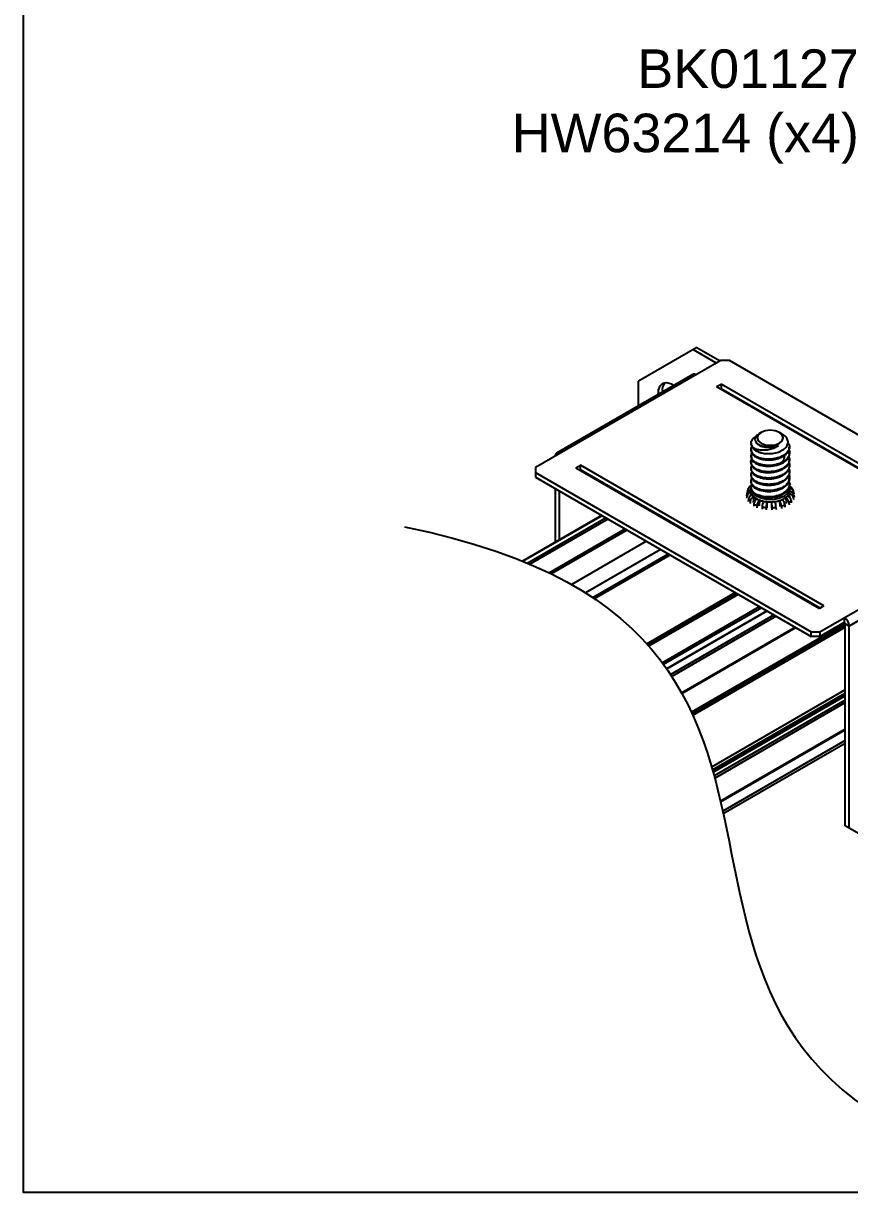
# Model space of a CAD drawing. Extents: x 0 to 11.1, y -12.5 to 0.1.
# Drawn here: x 0 to 5.36, y -12.39 to -4.8 of the extents above; entities that cross this region are included whole.
import ezdxf
from ezdxf import colors
from ezdxf.entities.mleader import LeaderData, LeaderLine
from ezdxf.math import Vec2, Vec3

# ---------------------------------------------------------------- set-up
doc = ezdxf.new("R2010")
doc.units = 0
doc.header["$LTSCALE"] = 0.5
doc.header["$MEASUREMENT"] = 0
for name, color, linetype in [('Dimension', 10, 'CONTINUOUS'), ('FAB DWG', 221, 'CONTINUOUS'), ('Housing', 150, 'CONTINUOUS'), ('Mounting', 4, 'CONTINUOUS')]:
    doc.layers.add(name, color=color, linetype=linetype)
doc.layers.add('Text-Unprinted', color=131, linetype='CONTINUOUS', plot=False)
doc.styles.get("Standard").update_dxf_attribs({"font": 'arial.ttf'})

msp = doc.modelspace()

# ---------------------------------------------------------------- linework, layer by layer
at = {"layer": 'Dimension', "transparency": 16777216}
msp.add_open_spline([(2.472, -8.0696), (4.2398, -8.4231), (4.5934, -10.1909), (4.9469, -11.9586), (6.7147, -12.3122)], degree=3, dxfattribs=at)
at = {"layer": 'Housing', "transparency": 16777216}
for p, q in [((3.75, -7.995), (3.2375, -8.2908)), ((3.7529, -7.9967), (3.241, -8.2922)), ((3.2698, -8.3041), (3.7777, -8.0109)), ((3.7918, -8.0191), (3.2862, -8.311)), ((3.4097, -8.3669), (3.902, -8.0827)), ((3.9162, -8.0909), (3.425, -8.3744)), ((3.5545, -8.4426), (4.0399, -8.1623)), ((4.1318, -8.2154), (3.6449, -8.4965)), ((3.6917, -8.5267), (4.1813, -8.244)), ((4.1955, -8.2521), (3.7047, -8.5354)), ((4.0426, -8.8269), (4.6168, -8.4954)), ((4.6239, -8.4994), (4.0474, -8.8323)), ((4.0542, -8.8399), (4.6339, -8.5052)), ((4.6368, -8.5069), (4.0561, -8.8421)), ((4.1437, -8.9505), (4.7744, -8.5864)), ((4.7886, -8.5945), (4.1522, -8.9619)), ((4.1708, -8.9879), (4.8204, -8.6129)), ((4.1724, -8.9903), (4.8233, -8.6146)), ((4.1972, -9.0268), (4.8673, -8.6399)), ((4.8814, -8.6481), (4.205, -9.0386)), ((5.33, -8.696), (4.3331, -9.2715)), ((4.3361, -9.2779), (5.3301, -8.7041)), ((5.3301, -8.7156), (4.3402, -9.2871)), ((5.0066, -8.7204), (4.2694, -9.1459)), ((4.2709, -9.1485), (5.0095, -8.7221)), ((4.3414, -9.2897), (5.3301, -8.719)), ((5.3301, -9.1263), (4.4637, -9.6265)), ((4.4691, -9.6453), (5.3301, -9.1483)), ((5.3301, -9.1606), (4.4721, -9.6559)), ((4.4729, -9.6588), (5.3301, -9.164)), ((5.3301, -9.1925), (4.4797, -9.6834)), ((4.4835, -9.6976), (5.3301, -9.2089)), ((5.3301, -9.381), (4.5211, -9.848)), ((4.5218, -9.851), (5.3301, -9.3844)), ((5.3301, -9.4545), (4.5358, -9.913)), ((4.539, -9.9275), (5.3301, -9.4708))]:
    msp.add_line(p, q, dxfattribs=at)
at = {"layer": 'Mounting', "transparency": 16777216}
for p, q in [((4.3683, -6.9054), (3.9894, -7.1243)), ((4.343, -6.9201), (4.4887, -7.0042)), ((4.3683, -6.9054), (4.5141, -6.9896)), ((4.5225, -6.9913), (3.3206, -7.6851)), ((4.5192, -6.9931), (4.5141, -6.9896)), ((4.579, -6.9913), (4.5225, -6.9913)), ((6.3673, -8.0236), (4.579, -6.9913)), ((4.3415, -7.0809), (3.4576, -7.5911)), ((3.9894, -7.2841), (3.9894, -7.1243)), ((4.496, -7.1596), (4.5249, -7.1429)), ((4.496, -7.1596), (6.0757, -8.0715)), ((4.5214, -7.1742), (4.5249, -7.1723)), ((6.1045, -8.0549), (4.5249, -7.1429)), ((4.5249, -7.1429), (4.5249, -7.1723)), ((4.5249, -7.1723), (6.0792, -8.0695)), ((4.7842, -7.4572), (4.7716, -7.4645)), ((4.9221, -7.4679), (4.9037, -7.4572)), ((4.7194, -7.5244), (4.7194, -7.5326)), ((4.7194, -7.5683), (4.7194, -7.5734)), ((4.9684, -7.553), (4.9684, -7.5479)), ((4.7194, -7.6091), (4.7194, -7.6142)), ((4.7194, -7.6499), (4.7194, -7.655)), ((4.9684, -7.5938), (4.9684, -7.5887)), ((4.9684, -7.6346), (4.9684, -7.6295)), ((3.3206, -7.6851), (3.3206, -7.7177)), ((3.3206, -7.7177), (5.1089, -8.7501)), ((3.3206, -7.7177), (3.3206, -7.7471)), ((3.5833, -7.6865), (3.6122, -7.6698)), ((3.5833, -7.6865), (5.163, -8.5984)), ((3.6087, -7.7011), (3.6122, -7.6992)), ((5.1918, -8.5818), (3.6122, -7.6698)), ((3.6122, -7.6992), (3.6122, -7.6698)), ((5.1665, -8.5964), (3.6122, -7.6992)), ((4.7194, -7.6908), (4.7194, -7.6959)), ((4.7194, -7.7316), (4.7194, -7.7367)), ((4.9684, -7.6754), (4.9684, -7.6703)), ((4.9684, -7.7163), (4.9684, -7.7112)), ((3.3206, -7.7471), (5.1089, -8.7794)), ((4.7103, -7.8082), (4.6986, -7.8259)), ((4.7194, -7.7724), (4.7194, -7.7775)), ((4.9684, -7.7571), (4.9684, -7.752)), ((4.9684, -7.7979), (4.9684, -7.7928)), ((4.9709, -7.8075), (4.9711, -7.8095)), ((3.4485, -7.8209), (3.4485, -8.169)), ((3.4739, -7.8356), (3.4739, -8.1544)), ((4.6909, -7.8538), (4.6894, -7.8676)), ((4.6923, -7.8692), (4.6908, -7.8831)), ((4.6967, -7.8325), (4.6957, -7.8425)), ((4.7185, -7.8444), (4.7161, -7.8672)), ((4.7175, -7.8297), (4.7173, -7.8317)), ((4.7194, -7.8132), (4.7194, -7.8183)), ((4.7365, -7.873), (4.7332, -7.9106)), ((4.9438, -7.8792), (4.9469, -7.9171)), ((4.9669, -7.8519), (4.9696, -7.8784)), ((4.9714, -7.8395), (4.9704, -7.8297)), ((4.994, -7.8378), (4.9851, -7.8185)), ((4.9925, -7.8783), (4.994, -7.8923)), ((4.9948, -7.8415), (4.9962, -7.8552)), ((4.9967, -7.8631), (4.9982, -7.8769)), ((4.702, -7.89), (4.7006, -7.9041)), ((4.7141, -7.9037), (4.7128, -7.918)), ((4.7376, -7.9205), (4.7365, -7.9349)), ((4.7583, -7.9302), (4.7575, -7.9447)), ((4.7731, -7.8948), (4.7709, -7.9332)), ((4.7916, -7.94), (4.7911, -7.9546)), ((4.8174, -7.944), (4.8171, -7.9586)), ((4.8219, -7.9062), (4.8213, -7.9449)), ((4.8528, -7.9072), (4.8531, -7.9459)), ((4.8546, -7.9451), (4.8547, -7.9597)), ((4.881, -7.9427), (4.8814, -7.9573)), ((4.9034, -7.8988), (4.9053, -7.9372)), ((4.9158, -7.9349), (4.9165, -7.9495)), ((4.9382, -7.9266), (4.9391, -7.941)), ((4.9646, -7.9113), (4.9658, -7.9256)), ((4.9792, -7.8984), (4.9805, -7.9126)), ((5.1654, -8.7501), (6.3673, -8.0563)), ((6.2393, -8.2018), (5.3555, -8.7121)), ((5.1918, -8.5818), (5.163, -8.5984)), ((5.1654, -8.7794), (5.3244, -8.6876)), ((5.3244, -8.6876), (5.3244, -8.6583)), ((5.3555, -8.7121), (5.3301, -8.6974)), ((5.3301, -10.0076), (5.3301, -8.6974)), ((5.3555, -10.0223), (5.3555, -8.7121)), ((5.1089, -8.7501), (5.1654, -8.7501)), ((5.1089, -8.7794), (5.1089, -8.7501)), ((5.1654, -8.7794), (5.1089, -8.7794)), ((5.1654, -8.7501), (5.1654, -8.7794)), ((5.5069, -10.1097), (5.3301, -10.0076))]:
    msp.add_line(p, q, dxfattribs=at)
at = {"layer": 'Mounting', "transparency": 16777216, "flags": 128}
for points in [[(4.1189, -7.2094), (4.1197, -7.182), (4.1295, -7.1546), (4.1481, -7.1378), (4.1735, -7.1333), (4.2028, -7.1417), (4.2194, -7.1514)], [(4.9037, -7.4572), (4.8763, -7.4467), (4.8439, -7.4429), (4.8116, -7.4467), (4.7842, -7.4572), (4.7659, -7.4731), (4.7594, -7.4917), (4.7659, -7.5104), (4.7842, -7.5262), (4.8116, -7.5368), (4.8439, -7.5405), (4.8763, -7.5368), (4.9037, -7.5262), (4.922, -7.5104), (4.9284, -7.4917), (4.922, -7.4731), (4.9037, -7.4572)], [(4.9634, -7.8219), (4.9633, -7.8296), (4.9538, -7.8524), (4.9316, -7.8721), (4.8992, -7.8863), (4.8604, -7.8935), (4.8198, -7.8927), (4.7819, -7.8841), (4.7512, -7.8687), (4.7313, -7.8482), (4.7296, -7.8454)]]:
    msp.add_lwpolyline(points, dxfattribs=at)
at = {"layer": 'Mounting', "transparency": 16777216}
for centre, radius, start, end in [((4.4875, -7.0075), 0.00346, 294.51856, 69.67244), ((4.3506, -7.101), 0.0221, 54.38242, 114.30712), ((4.2218, -7.1818), 0.0786, 142.63911, 189.49476), ((4.8231, -7.4657), 0.1282, 225.31736, 262.01379), ((3.4675, -7.6082), 0.0192, 50.79671, 189.21404), ((4.7255, -7.8224), 0.0207, 77.24763, 137.00268), ((4.7425, -7.8569), 0.0517, 176.58917, 193.78533), ((4.7178, -7.859), 0.0274, 90.89198, 169.01671), ((4.7227, -7.875), 0.0309, 97.72736, 169.15031), ((4.7185, -7.836), 0.022, 87.47331, 170.85532), ((4.7376, -7.896), 0.0362, 107.95055, 170.42213), ((4.7543, -7.9095), 0.0407, 115.97448, 171.84105), ((4.7612, -7.8344), 0.0439, 162.24683, 176.42938), ((4.76, -7.8342), 0.0428, 176.58917, 193.78533), ((4.7682, -7.8318), 0.0512, 194.22584, 215.57108), ((4.7844, -7.8206), 0.0709, 215.29954, 227.56497), ((4.8046, -7.7981), 0.1012, 227.74294, 241.28761), ((4.8736, -7.7829), 0.1192, 293.92793, 306.0667), ((4.8936, -7.8107), 0.0849, 306.19797, 317.07271), ((4.921, -7.9168), 0.0439, 7.1919, 58.83559), ((4.9123, -7.8276), 0.0597, 316.73902, 336.01761), ((4.9409, -7.9043), 0.0388, 8.76273, 67.32205), ((4.9665, -7.8318), 0.0228, 35.51259, 98.8097), ((4.9251, -7.8337), 0.0455, 336.41332, 352.90241), ((4.96, -7.8843), 0.0331, 10.4338, 78.00864), ((4.9706, -7.846), 0.0246, 10.45502, 94.43778), ((4.9277, -7.8342), 0.0429, 353.17113, 17.20337), ((4.9678, -7.8687), 0.0295, 10.9956, 85.04005), ((4.9421, -7.8563), 0.055, 336.41332, 352.90241), ((4.7719, -7.8405), 0.0857, 215.29954, 227.56497), ((4.7868, -7.9255), 0.0495, 128.59318, 174.15203), ((4.8186, -7.7741), 0.1673, 241.02017, 248.86969), ((4.823, -7.7658), 0.1384, 241.02017, 248.86969), ((4.8185, -7.9346), 0.0604, 138.77585, 175.79908), ((4.8362, -7.7312), 0.1753, 248.91808, 258.30019), ((4.8868, -7.9436), 0.0953, 154.72602, 177.81426), ((4.8422, -7.6979), 0.2473, 258.18361, 264.23032), ((4.8425, -7.7026), 0.2046, 258.18361, 264.23032), ((5.0014, -7.9472), 0.1841, 167.13042, 178.9828), ((4.8439, -7.6891), 0.2182, 264.21362, 272.32054), ((4.8442, -7.6935), 0.2138, 272.28802, 278.16042), ((4.3992, -7.9482), 0.4555, 0.39746, 5.17529), ((4.8443, -7.6869), 0.2584, 272.28802, 278.16042), ((4.8477, -7.7157), 0.1913, 278.06961, 286.92005), ((4.748, -7.9461), 0.133, 1.45992, 17.91031), ((4.8575, -7.7481), 0.1575, 286.95025, 294.15129), ((4.8451, -7.939), 0.0708, 3.2843, 34.6215), ((4.8603, -7.7529), 0.1904, 286.95025, 294.15129), ((4.8831, -7.9312), 0.0553, 4.84678, 45.42057), ((4.904, -7.8285), 0.1026, 306.19797, 317.07271), ((5.2881, -8.7151), 0.0675, 2.60548, 57.39452), ((5.3178, -8.698), 0.0123, 2.60548, 57.39452)]:
    msp.add_arc(centre, radius, start, end, dxfattribs=at)
for points, knots in [([(4.7329, -7.5569), (4.7261, -7.5465), (4.7151, -7.5296), (4.7252, -7.5056), (4.737, -7.4918), (4.7483, -7.4865), (4.7503, -7.4856)], [0, 0, 0, 0, 0.421466, 0.682406, 0.945578, 1, 1, 1, 1]), ([(4.7721, -7.4654), (4.7672, -7.4681), (4.7543, -7.4752), (4.7447, -7.4909), (4.7438, -7.5095), (4.755, -7.5266), (4.7759, -7.5403), (4.802, -7.5486), (4.8208, -7.5498), (4.8289, -7.5503)], [0, 0, 0, 0, 0.099353, 0.261253, 0.420613, 0.578157, 0.731272, 0.884439, 1, 1, 1, 1]), ([(4.8052, -7.5927), (4.8191, -7.5937), (4.8469, -7.5956), (4.8883, -7.588), (4.9232, -7.5735), (4.9481, -7.5532), (4.9603, -7.5293), (4.9587, -7.5051), (4.9456, -7.4834), (4.9291, -7.4731), (4.9217, -7.4684)], [0, 0, 0, 0, 0.133775, 0.267375, 0.396913, 0.52653, 0.652814, 0.778145, 0.901487, 1, 1, 1, 1]), ([(4.9636, -7.5293), (4.9656, -7.5345), (4.9707, -7.5474), (4.9656, -7.5689), (4.9502, -7.5913), (4.9243, -7.6099), (4.8911, -7.6233), (4.8534, -7.6304), (4.8148, -7.6306), (4.779, -7.6243), (4.7492, -7.6119), (4.7281, -7.5951), (4.7188, -7.5757), (4.7182, -7.5598), (4.7242, -7.5519), (4.7256, -7.5502)], [0, 0, 0, 0, 0.055148, 0.138272, 0.222937, 0.305742, 0.389989, 0.474093, 0.556995, 0.641677, 0.724653, 0.808661, 0.892985, 0.975745, 1, 1, 1, 1]), ([(4.964, -7.5703), (4.9649, -7.5718), (4.9701, -7.5808), (4.9688, -7.5988), (4.9589, -7.6222), (4.9372, -7.6428), (4.907, -7.6587), (4.871, -7.6689), (4.8323, -7.6721), (4.7948, -7.6688), (4.7619, -7.6591), (4.7365, -7.644), (4.7217, -7.6257), (4.7172, -7.6072), (4.7229, -7.5963), (4.7252, -7.5918)], [0, 0, 0, 0, 0.016593, 0.099674, 0.184454, 0.268691, 0.352144, 0.437183, 0.520365, 0.604951, 0.689453, 0.772693, 0.857741, 0.941107, 1, 1, 1, 1]), ([(4.7208, -7.5326), (4.7204, -7.5349), (4.7191, -7.544), (4.7288, -7.5594), (4.7482, -7.5753), (4.7746, -7.5871), (4.795, -7.5908), (4.8052, -7.5927)], [0, 0, 0, 0, 0.085968, 0.33233, 0.577768, 0.786507, 1, 1, 1, 1]), ([(4.7203, -7.5733), (4.7207, -7.5788), (4.7216, -7.591), (4.7368, -7.6083), (4.7618, -7.6233), (4.7948, -7.633), (4.8323, -7.6364), (4.871, -7.6331), (4.907, -7.623), (4.9373, -7.6071), (4.9583, -7.5865), (4.9686, -7.5675), (4.9674, -7.5562), (4.9671, -7.553)], [0, 0, 0, 0, 0.07922, 0.178054, 0.274788, 0.372987, 0.471284, 0.56795, 0.666774, 0.763755, 0.861646, 0.960169, 1, 1, 1, 1]), ([(4.8975, -7.5411), (4.8894, -7.547), (4.873, -7.5589), (4.8409, -7.5691), (4.8063, -7.5738), (4.7717, -7.5719), (4.7473, -7.5646), (4.7362, -7.5587), (4.7329, -7.5569)], [0, 0, 0, 0, 0.172316, 0.344636, 0.518669, 0.716526, 0.914165, 1, 1, 1, 1]), ([(4.8975, -7.5411), (4.8872, -7.5452), (4.8688, -7.5528), (4.8377, -7.5561), (4.8099, -7.5546), (4.785, -7.5484), (4.7665, -7.5379), (4.7563, -7.5292), (4.7552, -7.5239), (4.7551, -7.5235)], [0, 0, 0, 0, 0.195953, 0.352417, 0.510951, 0.669976, 0.826104, 0.9858, 1, 1, 1, 1]), ([(4.8289, -7.5503), (4.8331, -7.5506), (4.8474, -7.5516), (4.872, -7.5497), (4.8892, -7.5439), (4.8975, -7.5411)], [0, 0, 0, 0, 0.1740082, 0.6031452, 1, 1, 1, 1]), ([(4.9632, -7.6106), (4.9659, -7.6192), (4.9718, -7.6384), (4.9561, -7.6681), (4.9228, -7.6936), (4.8761, -7.7097), (4.824, -7.7137), (4.7755, -7.7059), (4.7376, -7.6873), (4.7193, -7.6628), (4.7161, -7.642), (4.7247, -7.6329), (4.7259, -7.6317)], [0, 0, 0, 0, 0.090599, 0.202797, 0.313382, 0.425735, 0.536205, 0.648651, 0.759066, 0.871539, 0.981958, 1, 1, 1, 1]), ([(4.9642, -7.6519), (4.9649, -7.6532), (4.9694, -7.6612), (4.969, -7.6771), (4.9622, -7.6981), (4.9457, -7.7174), (4.9219, -7.7333), (4.8923, -7.7452), (4.8591, -7.752), (4.8248, -7.7534), (4.7919, -7.7496), (4.7629, -7.7409), (4.7399, -7.7279), (4.7244, -7.712), (4.7186, -7.6944), (4.719, -7.6808), (4.724, -7.6742), (4.7249, -7.673)], [0, 0, 0, 0, 0.0145713, 0.088262, 0.1631971, 0.2384929, 0.3121014, 0.387234, 0.4623772, 0.5359833, 0.6112711, 0.6862193, 0.7599028, 0.8353029, 0.9100144, 0.9838548, 1, 1, 1, 1]), ([(4.7202, -7.6551), (4.7199, -7.6562), (4.7186, -7.6633), (4.725, -7.6763), (4.7397, -7.6921), (4.7629, -7.7051), (4.7919, -7.7139), (4.8248, -7.7177), (4.8591, -7.7163), (4.8923, -7.7095), (4.9219, -7.6976), (4.9458, -7.6817), (4.9616, -7.6624), (4.9689, -7.6461), (4.9678, -7.6368), (4.9675, -7.6346)], [0, 0, 0, 0, 0.01661, 0.103603, 0.191399, 0.277196, 0.364465, 0.45213, 0.537837, 0.625334, 0.712818, 0.798527, 0.886201, 0.973456, 1, 1, 1, 1]), ([(4.722, -7.6142), (4.7214, -7.6182), (4.7196, -7.6313), (4.7386, -7.6517), (4.7752, -7.6702), (4.824, -7.6779), (4.876, -7.674), (4.923, -7.6579), (4.9553, -7.6324), (4.9703, -7.609), (4.9673, -7.5961), (4.9667, -7.5939)], [0, 0, 0, 0, 0.058558, 0.190162, 0.319359, 0.450931, 0.580192, 0.711656, 0.841051, 0.972334, 1, 1, 1, 1]), ([(4.9359, -7.6119), (4.9354, -7.618), (4.9345, -7.6302), (4.9214, -7.6485), (4.9006, -7.6639), (4.8811, -7.6696), (4.8724, -7.6722)], [0, 0, 0, 0, 0.2365244, 0.4774649, 0.7662569, 1, 1, 1, 1]), ([(4.9642, -7.6927), (4.9649, -7.6939), (4.9694, -7.7018), (4.9691, -7.7176), (4.9623, -7.7387), (4.946, -7.758), (4.9223, -7.774), (4.8928, -7.7859), (4.8596, -7.7928), (4.8253, -7.7942), (4.7924, -7.7905), (4.7633, -7.7818), (4.7402, -7.7689), (4.7246, -7.753), (4.7186, -7.7355), (4.719, -7.7218), (4.724, -7.7151), (4.725, -7.7139)], [0, 0, 0, 0, 0.0136309, 0.0873219, 0.1622163, 0.2375124, 0.3111119, 0.3862087, 0.4613572, 0.534945, 0.6102019, 0.6851605, 0.7588162, 0.8341905, 0.9089173, 0.9827205, 1, 1, 1, 1]), ([(4.7202, -7.6959), (4.72, -7.6971), (4.7186, -7.7043), (4.7252, -7.7174), (4.74, -7.7332), (4.7633, -7.7461), (4.7924, -7.7548), (4.8253, -7.7585), (4.8596, -7.7571), (4.8928, -7.7502), (4.9223, -7.7382), (4.9461, -7.7223), (4.9618, -7.703), (4.969, -7.6867), (4.9678, -7.6775), (4.9675, -7.6755)], [0, 0, 0, 0, 0.0178506, 0.1048797, 0.1926628, 0.2784444, 0.3657433, 0.4533897, 0.5390921, 0.6266123, 0.7140722, 0.7997883, 0.8874804, 0.9747045, 1, 1, 1, 1]), ([(4.7202, -7.7367), (4.72, -7.738), (4.7187, -7.7453), (4.7253, -7.7584), (4.7403, -7.7742), (4.7637, -7.7871), (4.7928, -7.7957), (4.8258, -7.7994), (4.8601, -7.7979), (4.8932, -7.7909), (4.9226, -7.7789), (4.9464, -7.7628), (4.9619, -7.7435), (4.969, -7.7273), (4.9678, -7.7183), (4.9675, -7.7163)], [0, 0, 0, 0, 0.019093, 0.106156, 0.193926, 0.279694, 0.367021, 0.454648, 0.540348, 0.627891, 0.715326, 0.80105, 0.888759, 0.975952, 1, 1, 1, 1]), ([(4.7195, -7.8183), (4.7195, -7.8184), (4.7175, -7.8249), (4.7243, -7.8386), (4.7404, -7.8564), (4.7677, -7.8706), (4.8016, -7.8791), (4.8396, -7.8813), (4.8781, -7.8767), (4.9132, -7.8654), (4.9422, -7.8485), (4.961, -7.8272), (4.9694, -7.8095), (4.9678, -7.7997), (4.9675, -7.798)], [0, 0, 0, 0, 0.000317, 0.097763, 0.196492, 0.293034, 0.391623, 0.489427, 0.586505, 0.685326, 0.78196, 0.880339, 0.978468, 1, 1, 1, 1]), ([(4.7208, -7.7776), (4.7204, -7.779), (4.7172, -7.7892), (4.7313, -7.8082), (4.7625, -7.829), (4.809, -7.8401), (4.8608, -7.8398), (4.9101, -7.8271), (4.9476, -7.8041), (4.9677, -7.7787), (4.9664, -7.7625), (4.9659, -7.7571)], [0, 0, 0, 0, 0.020224, 0.151327, 0.280848, 0.412184, 0.541524, 0.67302, 0.802247, 0.933828, 1, 1, 1, 1]), ([(4.9642, -7.7334), (4.9649, -7.7346), (4.9694, -7.7424), (4.9691, -7.7581), (4.9625, -7.7792), (4.9463, -7.7986), (4.9227, -7.8146), (4.8932, -7.8266), (4.8601, -7.8336), (4.8258, -7.8351), (4.7928, -7.8315), (4.7637, -7.8228), (4.7405, -7.8099), (4.7247, -7.7941), (4.7186, -7.7766), (4.7189, -7.7628), (4.724, -7.756), (4.725, -7.7547)], [0, 0, 0, 0, 0.0126897, 0.0863824, 0.1612355, 0.2365315, 0.3101232, 0.3851837, 0.4603371, 0.5339077, 0.6091332, 0.6841017, 0.7577308, 0.8330788, 0.9078204, 0.9815878, 1, 1, 1, 1]), ([(4.9645, -7.7751), (4.965, -7.7759), (4.9723, -7.7864), (4.9678, -7.8098), (4.9486, -7.8397), (4.9098, -7.8628), (4.8609, -7.8755), (4.8089, -7.8759), (4.7627, -7.8647), (4.7303, -7.8439), (4.7155, -7.8183), (4.7227, -7.8016), (4.7261, -7.7937)], [0, 0, 0, 0, 0.008646, 0.119015, 0.231433, 0.341839, 0.454184, 0.564687, 0.676896, 0.787553, 0.899562, 1, 1, 1, 1])]:
    msp.add_open_spline(points, degree=3, knots=knots, dxfattribs=at)
at = {"layer": 'Text-Unprinted', "ltscale": 0.5, "transparency": 16777216}
msp.add_lwpolyline([(0, 0), (11.1232, 0), (11.1232, -12.3857), (0, -12.3857)], close=True, dxfattribs=at)

# ---------------------------------------------------------------- leaders
at = {"layer": 'FAB DWG', "transparency": 16777216}
ml = msp.add_multileader_mtext('Standard', dxfattribs=at)
ml.set_content('BK01127\\PHW63214 (x4)', color=256)
ml.set_leader_properties()
ml.build(insert=Vec2(0, 0))
ml.multileader.update_dxf_attribs({"text_right_attachment_type": 2, "dogleg_length": 0.36, "arrow_head_size": 0.25})
ctx = ml.context
ctx.base_point, ctx.char_height, ctx.arrow_head_size, ctx.landing_gap_size, ctx.plane_origin = Vec3(3.1176, -5.135), 0.25, 0.25, 0.09, Vec3(3.8119, -7.3866)
ctx.right_attachment, ctx.text_align_type = 2, 2
notes = []
notes.append((ctx, [(0, (1, 1, 0), (5.8685, -5.346), (-1, 0), 0.36, [(0, [(7.4805, -6.1218)], 0, [])])]))
ctx.mtext.insert, ctx.mtext.alignment, ctx.mtext.flow_direction = Vec3(5.4185, -4.9733), 3, 5
for ctx, leaders in notes:
    for number, flags, end, landing, length, lines in leaders:
        leader = LeaderData()
        leader.index, (leader.has_last_leader_line, leader.has_dogleg_vector, leader.attachment_direction) = number, flags
        leader.last_leader_point, leader.dogleg_vector, leader.dogleg_length = Vec3(end), Vec3(landing), length
        for number, points, colour, breaks in lines:
            line = LeaderLine()
            line.index, line.vertices, line.color, line.breaks = number, Vec3.list(points), colors.encode_raw_color(colour), breaks
            leader.lines.append(line)
        ctx.leaders.append(leader)

doc.saveas('drawing.dxf')
